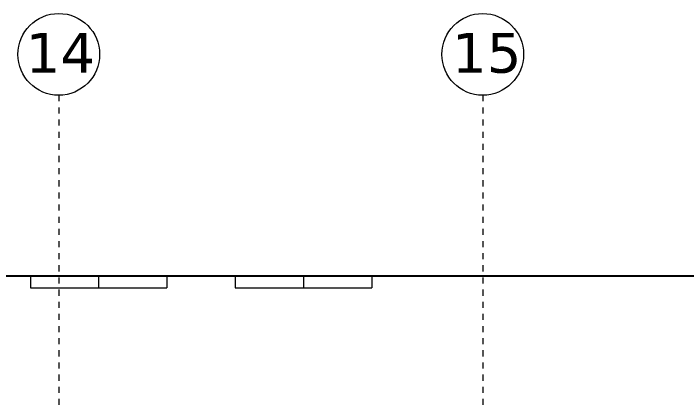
# Model space of a CAD drawing. Header units: centimetres. Extents: x 85226 to 578505, y -13061 to 170378.
# Drawn here: x 450241 to 451424, y 130235 to 130920 of the extents above; entities that cross this region are included whole.
import ezdxf

# ---------------------------------------------------------------- set-up
doc = ezdxf.new("R2010")
doc.units = ezdxf.units.CM
doc.linetypes.add('Dashed', pattern=[10.666667, 5.333333, -5.333333])
doc.layers.add('Akset_Pen_No__13', color=13, linetype='Continuous', lineweight=18)
doc.layers.add('New_01 Bodrumi_Pen_No__87', color=87, linetype='Continuous', lineweight=18)
doc.layers.add('New_01 Bodrumi_Pen_No__89', color=7, linetype='Continuous', lineweight=18, true_color=0x172613)
doc.styles.add('Mini shkronjat', font='simplex.shx', dxfattribs={"height": 6})

msp = doc.modelspace()

# ---------------------------------------------------------------- linework, layer by layer
msp.add_line((453601.484, 130457.973), (448743.035, 130457.973))
at = {"layer": 'Akset_Pen_No__13', "color": 251, "linetype": 'Dashed', "ltscale": 2}
for p, q in [((450320.531, 130775.961), (450320.531, 128143.089)), ((451065.531, 130775.961), (451065.531, 128143.089))]:
    msp.add_line(p, q, dxfattribs=at)
at = {"layer": 'Akset_Pen_No__13', "color": 251, "ltscale": 2}
for centre in [(450320.531, 130847.766), (451065.531, 130847.766)]:
    msp.add_circle(centre, 71.805, dxfattribs=at)
at = {"layer": 'New_01 Bodrumi_Pen_No__87', "color": 87, "linetype": 'Continuous', "lineweight": 18}
msp.add_line((453601.484, 130457.973), (448743.035, 130457.973), dxfattribs=at)
at = {"layer": 'New_01 Bodrumi_Pen_No__89', "color": 88, "linetype": 'Continuous', "lineweight": 18, "true_color": 0x172613}
for p, q in [((450270.531, 130457.973), (450270.531, 130437.973)), ((450390.531, 130457.973), (450390.531, 130437.973)), ((450510.531, 130457.973), (450510.531, 130437.973)), ((450630.531, 130457.973), (450630.531, 130437.973)), ((450750.531, 130457.973), (450750.531, 130437.973)), ((450870.531, 130457.973), (450870.531, 130437.973)), ((450270.531, 130437.973), (450390.531, 130437.973)), ((450390.531, 130437.973), (450510.531, 130437.973)), ((450630.531, 130437.973), (450750.531, 130437.973)), ((450750.531, 130437.973), (450870.531, 130437.973))]:
    msp.add_line(p, q, dxfattribs=at)

# ---------------------------------------------------------------- texts
at = {"color": 251, "char_height": 70, "width": 119.52102, "attachment_point": 1, "style": 'Mini shkronjat'}
for s, insert in [('{\\fVerdana|b0|i0|c0|p34;14}', (450262.265, 130885.522)), ('{\\fVerdana|b0|i0|c0|p34;15}', (451011.388, 130885.522))]:
    msp.add_mtext(s, dxfattribs=dict(at, insert=insert))

doc.saveas('drawing.dxf')
